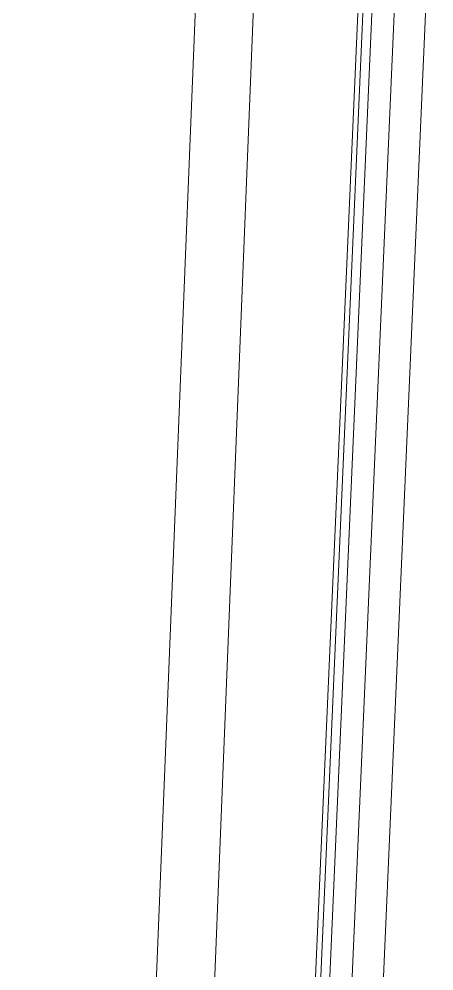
# Model space of a CAD drawing. Header units: millimetres. Extents: x -16985 to -606, y 2122 to 9380.
# Drawn here: x -3135.1 to -3042.3, y 6571.8 to 6785 of the extents above; entities that cross this region are included whole.
import ezdxf

# ---------------------------------------------------------------- set-up
doc = ezdxf.new("R2010")
doc.units = ezdxf.units.MM
doc.linetypes.add('K5LT32768', pattern=[0])
doc.linetypes.add('K5LT_THIN', pattern=[0])

msp = doc.modelspace()

# ---------------------------------------------------------------- linework, layer by layer
at = {"color": 7, "linetype": 'K5LT_THIN', "lineweight": 18}
for p, q in [((-3135.07, 5802.54), (-3080.56, 7163.49)), ((-3067.57, 7162.97), (-3122.08, 5802.02)), ((-3090.41, 6076.19), (-3054.63, 6893.18)), ((-3089.19, 6076.88), (-3055.9, 6837.14)), ((-3042.26, 6828.7), (-3068.55, 6228.27))]:
    msp.add_line(p, q, dxfattribs=at)
at = {"color": 8, "linetype": 'K5LT32768', "lineweight": 15, "true_color": 0x808080}
for p, q in [((-3053.9, 6837.06), (-3087.19, 6076.95)), ((-3048.91, 6836.84), (-3075.54, 6228.58))]:
    msp.add_line(p, q, dxfattribs=at)

doc.saveas('drawing.dxf')
